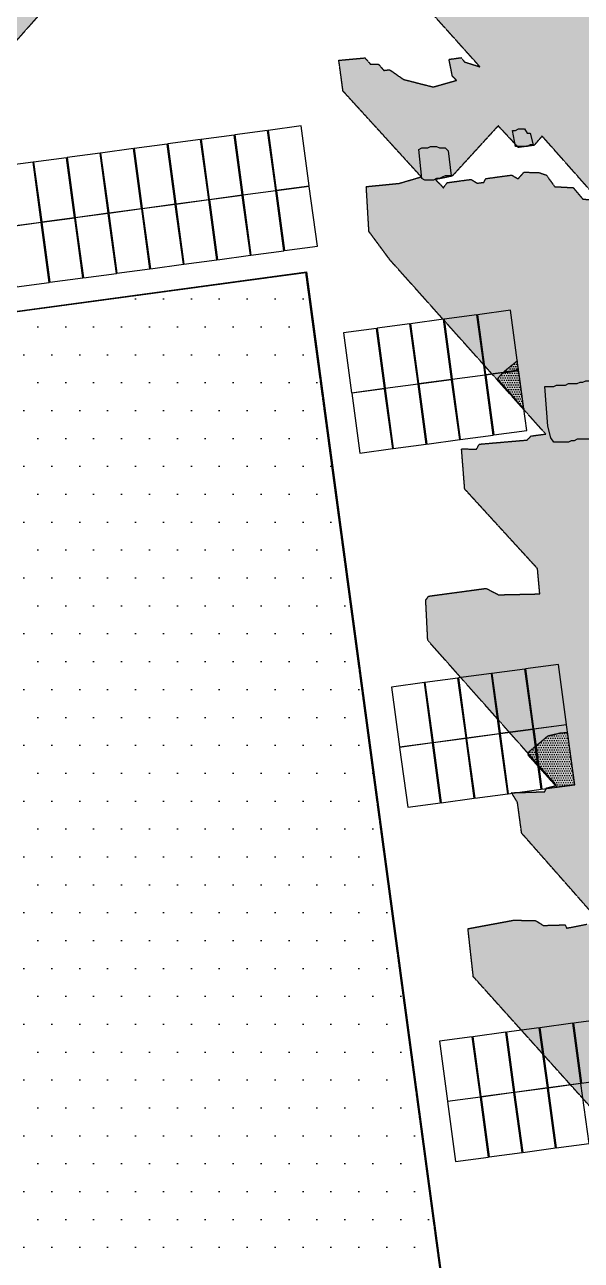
# Model space of a CAD drawing. Header units: millimetres. Extents: x -245826 to 350363, y -160205 to 260795.
# Drawn here: x 30986 to 49977, y 46230 to 88422 of the extents above; entities that cross this region are included whole.
import ezdxf

# ---------------------------------------------------------------- set-up
doc = ezdxf.new("R2010")
doc.units = ezdxf.units.MM
doc.linetypes.add('DASHED', pattern=[1.524, 1.27, -0.254])
for name, color, linetype in [('Module', 7, 'ByLayer'), ('Obstruction', 7, 'ByLayer'), ('Ridge Line', 7, 'ByLayer'), ('Shading', 8, 'DASHED')]:
    doc.layers.add(name, color=color, linetype=linetype)

# ---------------------------------------------------------------- blocks, each defined once
blk = doc.blocks.new('*U1')
at = {"layer": 'Ridge Line', "color": 30}
for p, q in [((-5551, 73700, 10), (40601, 79988, 10)), ((-5551, 73700, 14449), (40601, 79988, 14445)), ((40601, 79988, 10), (48240, 23217, 10)), ((40601, 79988, 14445), (48240, 23217, 13946))]:
    blk.add_line(p, q, dxfattribs=at)
at = {"flags": 1}
for tag in ['unit_id', 'unit_name']:
    blk.add_attdef(tag, (0, 0), '', height=2.5, dxfattribs=at)
blk = doc.blocks.new('*U6')
at = {"layer": 'Module', "color": 0}
blk.add_polyline3d([(0, 0, 0), (112.4, 15.2, 0), (84.7, 219.6, 119.1), (-27.6, 204.4, 119.1)], close=True, dxfattribs=at)
at = {"flags": 1}
for tag in ['mounting-hole-spacing1', 'mounting-hole-spacing2', 'module-material', 'vmpo', 'voco', 'silicon-material', 'panel-length', 'panel-width', 'panel-height', 'userid', 'theme', 'note', 'name', 'pmax', 'company-name', 'id', 'impo', 'isco']:
    blk.add_attdef(tag, (0, 0), '', height=2.5, dxfattribs=at)
blk = doc.blocks.new('*U7')
at = {"layer": 'Module', "color": 11}
for p in [(3842.7, 8261.4, 1615.5), (3957, 8276.8, 1615.5), (3614, 8230.5, 1615.5), (3728.3, 8245.9, 1615.5), (3270.9, 8184.1, 1615.5), (3385.2, 8199.5, 1615.5), (3499.6, 8215, 1615.5), (3042.2, 8153.1, 1615.5), (3156.5, 8168.6, 1615.5), (3870.6, 8055.2, 1495.4), (3984.9, 8070.7, 1495.4), (3527.5, 8008.8, 1495.4), (3641.8, 8024.3, 1495.4), (3756.2, 8039.8, 1495.4), (3298.8, 7977.9, 1495.4), (3413.1, 7993.4, 1495.4), (3070, 7947, 1495.4), (3184.4, 7962.5, 1495.4), (4557.2, 7632, 1609.1), (4671.5, 7647.5, 1609.1), (4328.5, 7601.1, 1609.1), (4442.8, 7616.6, 1609.1), (4214.1, 7585.6, 1609.1), (4585, 7425.9, 1488.9), (4699.4, 7441.3, 1489), (4242, 7379.5, 1489), (4356.3, 7395, 1489), (4470.7, 7410.4, 1488.9), (4606.4, 6407, 1598.4), (4720.7, 6422.5, 1598.4), (4835.1, 6437.9, 1598.4), (4377.6, 6376.1, 1598.4), (4492, 6391.5, 1598.4), (4634.2, 6200.9, 1478.3), (4748.6, 6216.3, 1478.3), (4862.9, 6231.8, 1478.3), (4405.5, 6169.9, 1478.3), (4519.9, 6185.4, 1478.3), (4998.6, 5228.3, 1587.8), (4655.5, 5182, 1587.8), (4769.9, 5197.4, 1587.8), (4884.3, 5212.9, 1587.8), (4541.2, 5166.5, 1587.8), (4683.4, 4975.8, 1467.7), (4797.8, 4991.3, 1467.7), (4912.1, 5006.7, 1467.7), (4569, 4960.4, 1467.7)]:
    blk.add_blockref('*U6', p, dxfattribs=at)
at = {"flags": 1}
for tag in ['offset-x', 'offset-y', 'mode', 'tilt', 'azimuth', 'align', 'array-mode', 'panel-x', 'panel-y', 'panel-per-row', 'bracket-type', 'bracket-value', 'row-per-array']:
    blk.add_attdef(tag, (0, 0), '', height=2.5, dxfattribs=at)
blk = doc.blocks.new('*U58')
at = {"layer": 'Obstruction', "color": 1}
blk.add_polyline3d([(44436, 84165, 15479), (44536, 84215, 15479), (44636, 84215, 15479), (44736, 84215, 15479), (44836, 84265, 15479), (44936, 84265, 15479), (45036, 84265, 15479), (45136, 84215, 15479), (45236, 84215, 15479), (45336, 84215, 15479), (45436, 84115, 15479), (45436, 84115, 15479), (45536, 83265, 15479), (45536, 83265, 15479), (45436, 83265, 15479), (45336, 83265, 15479), (45236, 83215, 15479), (45136, 83165, 15479), (45036, 83165, 15479), (44936, 83115, 15479), (44836, 83115, 15479), (44736, 83115, 15479), (44636, 83115, 15479), (44536, 83165, 15479), (44536, 83165, 15479)], close=True, dxfattribs=at)
at = {"flags": 1}
for tag in ['height', 'shape']:
    blk.add_attdef(tag, (0, 0), '', height=2.5, dxfattribs=at)
blk = doc.blocks.new('*U59')
at = {"layer": 'Obstruction', "color": 1}
blk.add_polyline3d([(47636, 84815, 15279), (47736, 84815, 15279), (47836, 84865, 15279), (47936, 84865, 15279), (48036, 84865, 15279), (48136, 84715, 15279), (48236, 84715, 15279), (48236, 84715, 15279), (48336, 84315, 15279), (48336, 84315, 15279), (48236, 84315, 15279), (48136, 84265, 15279), (48036, 84265, 15279), (47936, 84265, 15279), (47836, 84265, 15279), (47736, 84265, 15279), (47736, 84265, 15279)], close=True, dxfattribs=at)
at = {"flags": 1}
for tag in ['height', 'shape']:
    blk.add_attdef(tag, (0, 0), '', height=2.5, dxfattribs=at)
blk = doc.blocks.new('*U60')
at = {"layer": 'Obstruction', "color": 1}
blk.add_polyline3d([(48736, 76065, 16629), (48836, 76065, 16629), (48936, 76065, 16629), (49036, 76065, 16629), (49136, 76115, 16629), (49236, 76115, 16629), (49336, 76115, 16629), (49436, 76115, 16629), (49536, 76165, 16629), (49636, 76165, 16629), (49736, 76165, 16629), (49836, 76165, 16629), (49936, 76215, 16629), (50036, 76215, 16629), (50136, 76265, 16629), (50236, 76265, 16629), (50336, 76265, 16629), (50436, 76265, 16629), (50536, 76315, 16629), (50636, 76315, 16629), (50736, 76315, 16629), (50836, 76315, 16629), (50936, 76315, 16629), (51036, 76315, 16629), (51136, 76165, 16629), (51236, 76115, 16629), (51336, 76015, 16629), (51436, 76015, 16629), (51536, 76165, 16629), (51636, 76165, 16629), (51736, 76165, 16629), (51836, 76165, 16629), (51936, 76165, 16629), (52036, 76165, 16629), (52136, 76265, 16629), (52236, 76265, 16629), (52336, 76265, 16629), (52436, 76265, 16629), (52536, 76165, 16629), (52636, 76165, 16629), (52736, 76165, 16629), (52836, 76315, 16629), (52936, 76315, 16629), (53036, 76315, 16629), (53136, 76365, 16629), (53236, 76365, 16629), (53336, 76365, 16629), (53436, 76415, 16629), (53536, 76415, 16629), (53636, 76415, 16629), (53736, 76415, 16629), (53836, 76415, 16629), (53936, 76315, 16629), (54036, 76315, 16629), (54136, 76515, 16629), (54236, 76515, 16629), (54336, 76515, 16629), (54436, 76515, 16629), (54536, 76515, 16629), (54636, 76515, 16629), (54736, 76465, 16629), (54836, 76465, 16629), (54936, 75915, 16629), (55036, 75515, 16629), (55036, 75515, 16629), (55136, 75315, 16629), (55136, 75315, 16629), (55036, 75315, 16629), (54936, 75115, 16629), (54836, 75115, 16629), (54736, 75115, 16629), (54636, 75115, 16629), (54536, 74965, 16629), (54436, 74965, 16629), (54336, 74965, 16629), (54236, 74915, 16629), (54136, 74915, 16629), (54036, 74915, 16629), (53936, 74865, 16629), (53836, 74865, 16629), (53736, 74865, 16629), (53636, 74865, 16629), (53536, 74765, 16629), (53436, 74765, 16629), (53336, 74765, 16629), (53236, 74765, 16629), (53136, 74715, 16629), (53036, 74715, 16629), (52936, 74715, 16629), (52836, 74715, 16629), (52736, 74715, 16629), (52636, 74715, 16629), (52536, 74515, 16629), (52436, 74515, 16629), (52336, 74515, 16629), (52236, 74515, 16629), (52136, 74515, 16629), (52036, 74515, 16629), (51936, 74515, 16629), (51836, 74515, 16629), (51736, 74515, 16629), (51636, 74515, 16629), (51536, 74365, 16629), (51436, 74365, 16629), (51336, 74315, 16629), (51236, 74315, 16629), (51136, 74315, 16629), (51036, 74315, 16629), (50936, 74315, 16629), (50836, 74315, 16629), (50736, 74315, 16629), (50636, 74315, 16629), (50536, 74365, 16629), (50436, 74315, 16629), (50336, 74265, 16629), (50236, 74265, 16629), (50136, 74265, 16629), (50036, 74265, 16629), (49936, 74265, 16629), (49836, 74265, 16629), (49736, 74215, 16629), (49636, 74215, 16629), (49536, 74165, 16629), (49436, 74165, 16629), (49336, 74165, 16629), (49236, 74165, 16629), (49136, 74165, 16629), (49036, 74165, 16629), (48936, 74315, 16629), (48836, 74715, 16629), (48836, 74715, 16629)], close=True, dxfattribs=at)
at = {"flags": 1}
for tag in ['height', 'shape']:
    blk.add_attdef(tag, (0, 0), '', height=2.5, dxfattribs=at)
blk = doc.blocks.new('*U180')
at = {"layer": 'Obstruction', "color": 1}
blk.add_polyline3d([(44436, 84165, 15479), (44536, 84215, 15479), (44636, 84215, 15479), (44736, 84215, 15479), (44836, 84265, 15479), (44936, 84265, 15479), (45036, 84265, 15479), (45136, 84215, 15479), (45236, 84215, 15479), (45336, 84215, 15479), (45436, 84115, 15479), (45436, 84115, 15479), (45536, 83265, 15479), (45536, 83265, 15479), (45436, 83265, 15479), (45336, 83265, 15479), (45236, 83215, 15479), (45136, 83165, 15479), (45036, 83165, 15479), (44936, 83115, 15479), (44836, 83115, 15479), (44736, 83115, 15479), (44636, 83115, 15479), (44536, 83165, 15479), (44536, 83165, 15479)], close=True, dxfattribs=at)
at = {"flags": 1}
for tag in ['height', 'shape']:
    blk.add_attdef(tag, (0, 0), '', height=2.5, dxfattribs=at)
blk = doc.blocks.new('*U181')
at = {"layer": 'Obstruction', "color": 1}
blk.add_polyline3d([(47636, 84815, 15279), (47736, 84815, 15279), (47836, 84865, 15279), (47936, 84865, 15279), (48036, 84865, 15279), (48136, 84715, 15279), (48236, 84715, 15279), (48236, 84715, 15279), (48336, 84315, 15279), (48336, 84315, 15279), (48236, 84315, 15279), (48136, 84265, 15279), (48036, 84265, 15279), (47936, 84265, 15279), (47836, 84265, 15279), (47736, 84265, 15279), (47736, 84265, 15279)], close=True, dxfattribs=at)
at = {"flags": 1}
for tag in ['height', 'shape']:
    blk.add_attdef(tag, (0, 0), '', height=2.5, dxfattribs=at)
blk = doc.blocks.new('*U182')
at = {"layer": 'Obstruction', "color": 1}
blk.add_polyline3d([(48736, 76065, 16629), (48836, 76065, 16629), (48936, 76065, 16629), (49036, 76065, 16629), (49136, 76115, 16629), (49236, 76115, 16629), (49336, 76115, 16629), (49436, 76115, 16629), (49536, 76165, 16629), (49636, 76165, 16629), (49736, 76165, 16629), (49836, 76165, 16629), (49936, 76215, 16629), (50036, 76215, 16629), (50136, 76265, 16629), (50236, 76265, 16629), (50336, 76265, 16629), (50436, 76265, 16629), (50536, 76315, 16629), (50636, 76315, 16629), (50736, 76315, 16629), (50836, 76315, 16629), (50936, 76315, 16629), (51036, 76315, 16629), (51136, 76165, 16629), (51236, 76115, 16629), (51336, 76015, 16629), (51436, 76015, 16629), (51536, 76165, 16629), (51636, 76165, 16629), (51736, 76165, 16629), (51836, 76165, 16629), (51936, 76165, 16629), (52036, 76165, 16629), (52136, 76265, 16629), (52236, 76265, 16629), (52336, 76265, 16629), (52436, 76265, 16629), (52536, 76165, 16629), (52636, 76165, 16629), (52736, 76165, 16629), (52836, 76315, 16629), (52936, 76315, 16629), (53036, 76315, 16629), (53136, 76365, 16629), (53236, 76365, 16629), (53336, 76365, 16629), (53436, 76415, 16629), (53536, 76415, 16629), (53636, 76415, 16629), (53736, 76415, 16629), (53836, 76415, 16629), (53936, 76315, 16629), (54036, 76315, 16629), (54136, 76515, 16629), (54236, 76515, 16629), (54336, 76515, 16629), (54436, 76515, 16629), (54536, 76515, 16629), (54636, 76515, 16629), (54736, 76465, 16629), (54836, 76465, 16629), (54936, 75915, 16629), (55036, 75515, 16629), (55036, 75515, 16629), (55136, 75315, 16629), (55136, 75315, 16629), (55036, 75315, 16629), (54936, 75115, 16629), (54836, 75115, 16629), (54736, 75115, 16629), (54636, 75115, 16629), (54536, 74965, 16629), (54436, 74965, 16629), (54336, 74965, 16629), (54236, 74915, 16629), (54136, 74915, 16629), (54036, 74915, 16629), (53936, 74865, 16629), (53836, 74865, 16629), (53736, 74865, 16629), (53636, 74865, 16629), (53536, 74765, 16629), (53436, 74765, 16629), (53336, 74765, 16629), (53236, 74765, 16629), (53136, 74715, 16629), (53036, 74715, 16629), (52936, 74715, 16629), (52836, 74715, 16629), (52736, 74715, 16629), (52636, 74715, 16629), (52536, 74515, 16629), (52436, 74515, 16629), (52336, 74515, 16629), (52236, 74515, 16629), (52136, 74515, 16629), (52036, 74515, 16629), (51936, 74515, 16629), (51836, 74515, 16629), (51736, 74515, 16629), (51636, 74515, 16629), (51536, 74365, 16629), (51436, 74365, 16629), (51336, 74315, 16629), (51236, 74315, 16629), (51136, 74315, 16629), (51036, 74315, 16629), (50936, 74315, 16629), (50836, 74315, 16629), (50736, 74315, 16629), (50636, 74315, 16629), (50536, 74365, 16629), (50436, 74315, 16629), (50336, 74265, 16629), (50236, 74265, 16629), (50136, 74265, 16629), (50036, 74265, 16629), (49936, 74265, 16629), (49836, 74265, 16629), (49736, 74215, 16629), (49636, 74215, 16629), (49536, 74165, 16629), (49436, 74165, 16629), (49336, 74165, 16629), (49236, 74165, 16629), (49136, 74165, 16629), (49036, 74165, 16629), (48936, 74315, 16629), (48836, 74715, 16629), (48836, 74715, 16629)], close=True, dxfattribs=at)
at = {"flags": 1}
for tag in ['height', 'shape']:
    blk.add_attdef(tag, (0, 0), '', height=2.5, dxfattribs=at)

msp = doc.modelspace()

# ---------------------------------------------------------------- hatches: boundary and pattern name
at = {"layer": 'Shading'}
h = msp.add_hatch(dxfattribs=at)
h.set_pattern_fill('DOTS', scale=600)
h.paths.add_polyline_path([(-5502, 97430), (-4501, 97565), (-4354, 97347), (-4183, 97529), (-3710, 97514), (-3323, 96972), (-3169, 96992), (-3185, 97109), (-3693, 97675), (-2769, 97800), (-2529, 97476), (-2538, 97831), (-2346, 97857), (-1836, 97569), (-1493, 97061), (-1491, 97338), (-1337, 97359), (-877, 97144), (-670, 96776), (-648, 96898), (-455, 96924), (569, 96309), (794, 96379), (1139, 96148), (1326, 96213), (2412, 95726), (2709, 95845), (2884, 95710), (3066, 95814), (3202, 95674), (3505, 95755), (3559, 95643), (3796, 95636), (4291, 95742), (4314, 95864), (4819, 95893), (5029, 96080), (5386, 96049), (5596, 96236), (5953, 96205), (6175, 96592), (6763, 96592), (7018, 97023), (7683, 97034), (8049, 97520), (8390, 97605), (8729, 97414), (9266, 98081), (9525, 98195), (9964, 98136), (10001, 97863), (10456, 97687), (10932, 98227), (10747, 99590), (14135, 100048), (14277, 99869), (14782, 99898), (15033, 99496), (15500, 99519), (15784, 99161), (16580, 99071), (16722, 98892), (16991, 98928), (17133, 98749), (17485, 98757), (17544, 98607), (18813, 98501), (19364, 98774), (19787, 98831), (19838, 99036), (20465, 99042), (20592, 99257), (21164, 99374), (21325, 99634), (21974, 99761), (22168, 100065), (22971, 100213), (23237, 100567), (24733, 100809), (24264, 101380), (32314, 102430), (32220, 102258), (29494, 99233), (30087, 99194), (30414, 98802), (31007, 98764), (31209, 98434), (31566, 98403), (31781, 98551), (32210, 98570), (32371, 98829), (32722, 98837), (32850, 99053), (33823, 99105), (33898, 98838), (34014, 98854), (34296, 97346), (34455, 97327), (33920, 100704), (33854, 102638), (35971, 102924), (36162, 102673), (36629, 102696), (36881, 102572), (37160, 102253), (37468, 102294), (37396, 103117), (40095, 103443), (40201, 102664), (42164, 102930), (43415, 93981), (50926, 94958), (52943, 79768), (59987, 80722), (54987, 75089), (53584, 74741), (52727, 74704), (52555, 74522), (52615, 74372), (53241, 74377), (53700, 73884), (54123, 73942), (54538, 73482), (54764, 73553), (55016, 73428), (57903, 73819), (58308, 73438), (58913, 73599), (59250, 74001), (59723, 73986), (60125, 74199), (61483, 74303), (61621, 74441), (64893, 74884), (66316, 64372), (56616, 63059), (57288, 57798), (65806, 58871), (64369, 57329), (64063, 56693), (58001, 49925), (57440, 49730), (56341, 49740), (55965, 49332), (55277, 49200), (55424, 48982), (55864, 48922), (56054, 48671), (56817, 48536), (57650, 48173), (58606, 48064), (58760, 48085), (58783, 48207), (59134, 48215), (59195, 48342), (60004, 48452), (60159, 48750), (60627, 48774), (60821, 49078), (61326, 49107), (61592, 49460), (62213, 49504), (62512, 49901), (64476, 50167), (64771, 50009), (64841, 49781), (65263, 49560), (65363, 48820), (62366, 45481), (62665, 45006), (62764, 43988), (58605, 39382), (59930, 39442), (60146, 37846), (60008, 37708), (59205, 37560), (59320, 37575), (59472, 37318), (59863, 37332), (60229, 36945), (60580, 36953), (60640, 36803), (61107, 36826), (61210, 36642), (61601, 36655), (61660, 36505), (62012, 36512), (62115, 36328), (62472, 36297), (63116, 36464), (63426, 36783), (63777, 36791), (64197, 37165), (64951, 37386), (65151, 37651), (66025, 37849), (66330, 38207), (69756, 38671), (70167, 35634), (70067, 35501), (64381, 29142), (61687, 28777), (61402, 28857), (61172, 29104), (59792, 28877), (59633, 28895), (58983, 29640), (57778, 28406), (55353, 28078), (55096, 28242), (49505, 34502), (49293, 34910), (49223, 36010), (51268, 36248), (51848, 35731), (52353, 35760), (52724, 35335), (53192, 35358), (53393, 35029), (53739, 35076), (54023, 34717), (54331, 34759), (54429, 34614), (54506, 34624), (52612, 36747), (52410, 37948), (52956, 38260), (48069, 43665), (47813, 44106), (47711, 45440), (50059, 45758), (50595, 45275), (51144, 45270), (51428, 44912), (51944, 44863), (52184, 44539), (52657, 44524), (52858, 44194), (53654, 44104), (53714, 43953), (54104, 43966), (54164, 43816), (54477, 43818), (54536, 43668), (54734, 43655), (54888, 43676), (54802, 44021), (55264, 44084), (51475, 48328), (51291, 49691), (51385, 49862), (51506, 49839), (51693, 49904), (46294, 55913), (46111, 57554), (47678, 57845), (48426, 57827), (48683, 57664), (49425, 57685), (49479, 57573), (50167, 57706), (50403, 57698), (50583, 57525), (50814, 57556), (47943, 60815), (47801, 61866), (47599, 62195), (48731, 62230), (48792, 62357), (49134, 62443), (44739, 67398), (44670, 68777), (44770, 68909), (46733, 69175), (47155, 68955), (48562, 68986), (48484, 69848), (46000, 72565), (45892, 73938), (46403, 73928), (46498, 74099), (48125, 74240), (48263, 74378), (48763, 74445), (43451, 80387), (42732, 81360), (42642, 82894), (43763, 83006), (44517, 83227), (41847, 86156), (41705, 87208), (42596, 87289), (42781, 87076), (43056, 87073), (43242, 86861), (43434, 86887), (43910, 86555), (44925, 86296), (45718, 86522), (45581, 86662), (45464, 87241), (45887, 87298), (45985, 87153), (46517, 86987), (43378, 90487), (43234, 91260), (42382, 90313), (40804, 90099), (38637, 92501), (36020, 89531), (35635, 89479), (34773, 89481), (33435, 90965), (28369, 85244), (26274, 85079), (21836, 90069), (19458, 87368), (17918, 87160), (11541, 94305), (11446, 95878), (11271, 96013), (11094, 96742), (4390, 89214), (3753, 89286), (3284, 89857), (3169, 89842), (2394, 88904), (2202, 88878), (1916, 88959), (-5383, 97129), (-5502, 97430)])
h.paths.add_polyline_path([(25843, 96955), (25869, 96760), (26902, 96662), (28023, 96774), (28079, 96940), (28469, 96953), (28685, 97101), (28575, 98197), (27995, 97563), (27643, 97555), (25749, 99678), (26059, 98253), (25860, 97988), (25843, 96955)], flags=16)
h.paths.add_polyline_path([(45000, 83134), (45273, 82854), (45406, 83030), (46215, 83140), (46428, 83010), (46659, 83041), (46720, 83169), (47606, 83288), (47819, 83159), (48024, 83385), (48535, 83374), (48782, 83289), (49071, 82892), (49702, 82858), (50030, 82467), (50584, 82423), (48641, 84618), (48370, 84304), (47831, 84231), (47143, 84970), (45572, 83251), (45000, 83134)], flags=16)
h.paths.add_polyline_path([(50677, 82316), (50682, 82277), (50721, 82283), (50716, 82322), (50677, 82316)], flags=16)
h.paths.add_polyline_path([(50721, 82283), (50731, 82205), (50770, 82210), (50759, 82288), (50721, 82283)], flags=16)
h.paths.add_polyline_path([(50770, 82210), (50780, 82132), (50863, 82104), (50852, 82182), (50770, 82210)], flags=16)
h = msp.add_hatch(dxfattribs=at)
h.set_pattern_fill('DOTS', scale=600)
h.paths.add_polyline_path([(-5720, 74000), (-5871, 73940), (-5801, 73127), (-5567, 73158), (1910, 18179), (1642, 18104), (1832, 16993), (3116, 17166), (3085, 17396), (47175, 23290), (47240, 23103), (48212, 23234), (40580, 79955), (-5562, 73708), (-5603, 74015), (-5720, 74000)])
h = msp.add_hatch(dxfattribs=at)
h.set_pattern_fill('DOTS', color=1, scale=50)
h.paths.add_polyline_path([(47790, 76953), (47792, 76942), (47332, 76564), (47836, 76632), (47790, 76953)])
h = msp.add_hatch(dxfattribs=at)
h.set_pattern_fill('DOTS', color=1, scale=50)
h.paths.add_polyline_path([(47291, 76530), (47129, 76345), (47135, 76302), (48017, 75309), (47842, 76604), (47291, 76530)])
h = msp.add_hatch(dxfattribs=at)
h.set_pattern_fill('DOTS', color=1, scale=50)
h.paths.add_polyline_path([(49282, 64232), (48833, 64127), (48433, 63790), (48530, 63073), (49141, 62392), (49751, 62475), (49512, 64241), (49282, 64232)])
h = msp.add_hatch(dxfattribs=at)
h.set_pattern_fill('DOTS', color=1, scale=50)
h.paths.add_polyline_path([(48409, 63776), (48166, 63568), (48154, 63491), (48503, 63102), (48409, 63776)])

# ---------------------------------------------------------------- linework, layer by layer
at = {"layer": 'Shading', "linetype": 'DASHED'}
for points in [[(33435, 90965, 14550), (28369, 85244, 14507)], [(50814, 57556, 14240), (47943, 60815, 14272), (47801, 61866, 14281), (47599, 62195, 14284), (48731, 62230, 14283), (48792, 62357, 14284), (49134, 62443, 14284), (44739, 67398, 14333), (44670, 68777, 14345), (44770, 68909, 14346), (46733, 69175, 14345), (47155, 68955, 14343), (48562, 68986, 14341), (48484, 69848, 14349), (46000, 72565, 14376), (45892, 73938, 14388), (46403, 73928, 14387), (46498, 74099, 14388), (48125, 74240, 14387), (48263, 74378, 14388), (48763, 74445, 14388), (43451, 80387, 14446), (42732, 81360, 14456), (42642, 82894, 14469), (43763, 83006, 14469), (44517, 83227, 14470), (41847, 86156, 14498), (41705, 87208, 14507), (42596, 87289, 14507), (42781, 87076, 14505), (43056, 87073, 14505), (43242, 86861, 14502), (43434, 86887, 14502), (43910, 86555, 14499), (44925, 86296, 14496), (45718, 86522, 14496), (45581, 86662, 14498), (45464, 87241, 14503), (45887, 87298, 14503), (45985, 87153, 14502), (46517, 86987, 14499), (43378, 90487, 14534)], [(51693, 49904, 14173), (46294, 55913, 14231), (46111, 57554, 14246), (47678, 57845, 14246), (48426, 57827, 14245), (48683, 57664, 14244), (49425, 57685, 14243), (49479, 57573, 14242), (50167, 57706, 14242)]]:
    msp.add_polyline3d(points, dxfattribs=at)
for points in [[(45000, 83134, 14468), (45273, 82854, 14465), (45406, 83030, 14467), (46215, 83140, 14467), (46428, 83010, 14465), (46659, 83041, 14465), (46720, 83169, 14466), (47606, 83288, 14466), (47819, 83159, 14465), (48024, 83385, 14466), (48535, 83374, 14466), (48782, 83289, 14465), (49071, 82892, 14461), (49702, 82858, 14460), (50030, 82467, 14456), (50584, 82423, 14455), (48641, 84618, 14476), (48370, 84304, 14474), (47831, 84231, 14474), (47143, 84970, 14481), (45572, 83251, 14468), (45000, 83134, 14468)], [(-5720, 74000, 11), (-5871, 73940, 11), (-5801, 73127, 11), (-5567, 73158, 11), (1910, 18179, 11), (1642, 18104, 11), (1832, 16993, 11), (3116, 17166, 11), (3085, 17396, 11), (47175, 23290, 11), (47240, 23103, 11), (48212, 23234, 11), (40580, 79955, 11), (-5562, 73708, 11), (-5603, 74015, 11), (-5720, 74000, 11)]]:
    msp.add_polyline3d(points, close=True, dxfattribs=at)
at = {"layer": 'Shading', "color": 1, "linetype": 'DASHED'}
for points in [[(47790, 76953, 16282), (47792, 76942, 16276), (47332, 76564, 16095), (47836, 76632, 16095), (47790, 76953, 16282)], [(47291, 76530, 16079), (47129, 76345, 15985), (47135, 76302, 15960), (48017, 75309, 15324), (47842, 76604, 16079), (47291, 76530, 16079)], [(49282, 64232, 15829), (48833, 64127, 15804), (48433, 63790, 15642), (48530, 63073, 15224), (49141, 62392, 14787), (49751, 62475, 14787), (49512, 64241, 15816), (49282, 64232, 15829)], [(48409, 63776, 15635), (48166, 63568, 15536), (48154, 63491, 15492), (48503, 63102, 15243), (48409, 63776, 15635)]]:
    msp.add_polyline3d(points, close=True, dxfattribs=at)

# ---------------------------------------------------------------- block references
at = {"layer": 'Module', "xscale": 10, "yscale": 10, "zscale": 10}
msp.add_blockref('*U7', (0, 0), dxfattribs=at)
at = {"layer": 'Obstruction'}
for name in ['*U59', '*U181', '*U58', '*U180', '*U60', '*U182']:
    msp.add_blockref(name, (0, 0), dxfattribs=at)
at = {"layer": 'Ridge Line'}
msp.add_blockref('*U1', (0, 0), dxfattribs=at)

doc.saveas('drawing.dxf')
